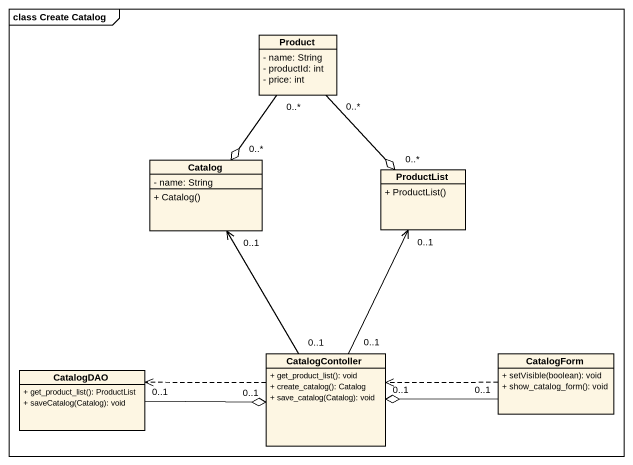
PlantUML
@startuml
mainframe class Create Catalog
hide circle
hide empty members
skinparam classAttributeIconSize 0
class Product {
  - name: String
  - productId: int
  - price: int
}
class Catalog {
  - name: String
  + Catalog()
}
class ProductList {
  + ProductList()
}
class CatalogContoller {
  + get_product_list(): void
  + create_catalog(): Catalog
  + save_catalog(Catalog): void
}
class CatalogForm {
  + setVisible(boolean): void
  + show_catalog_form(): void
}
class CatalogDAO {
  + get_product_list(): ProductList
  + saveCatalog(Catalog): void
}
Product "0..*" --o "0..*" Catalog
Product "0..*" --o "0..*" ProductList
ProductList "0..1" <-- "0..1" CatalogContoller
CatalogContoller "0..1" -up-> "0..1" Catalog
CatalogContoller .left.> CatalogDAO
CatalogForm "0..1" -left-o "0..1" CatalogContoller
CatalogForm .left.> CatalogContoller
CatalogDAO "0..1" -right-o "0..1" CatalogContoller
@enduml
